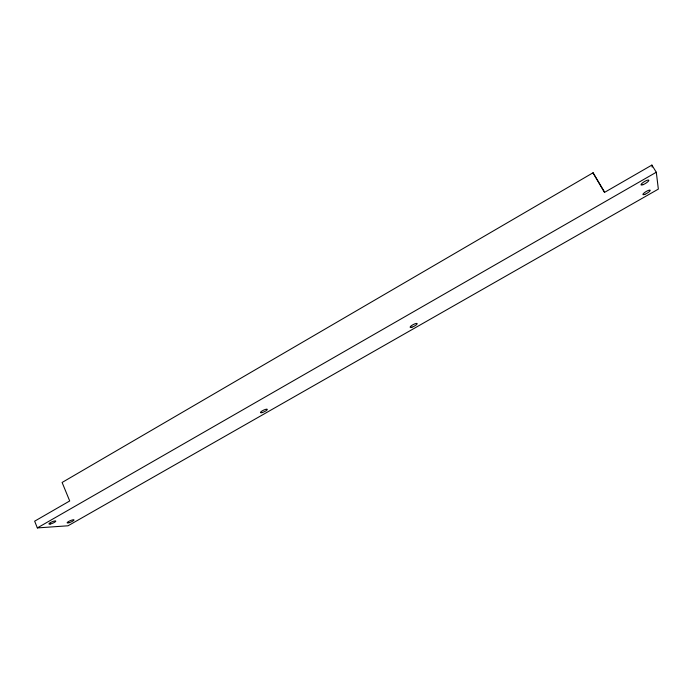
<?xml version="1.0" encoding="UTF-8"?>
<svg xmlns="http://www.w3.org/2000/svg" width="693" height="693" viewBox="0 0 693 693"><rect width="100%" height="100%" fill="white"/><g stroke="black" fill="none" stroke-linecap="round" stroke-linejoin="round"><path stroke-width="1.04" d="M593.026 172.791L62.11 482.467L69.707 500.961L34.65 521.179L37.344 527.919L68.035 525.788L658.35 189.111L656.297 172.245L651.879 165.081L604.703 192.29L593.026 172.791L604.487 192.463M37.344 527.919L656.297 172.245M651.879 165.081L652.148 167.1M644.854 194.335A4.236 0.97 -30.9 0 0 650.216 190.306A4.236 0.97 -30.9 0 0 644.585 192.55A4.236 0.97 -30.9 0 0 644.854 194.335M411.937 327.174A3.941 0.936 -27.6 0 0 417.177 323.692A3.941 0.936 -27.6 0 0 411.859 325.389A3.941 0.936 -27.6 0 0 411.937 327.174M643.121 184.65A4.539 1.074 -31.1 0 0 648.856 180.293A4.539 1.074 -31.1 0 0 642.827 182.666A4.539 1.074 -31.1 0 0 643.121 184.65M69.101 522.713A3.725 0.754 -23.1 0 0 74.004 519.923A3.725 0.754 -23.1 0 0 68.616 521.491A3.725 0.754 -23.1 0 0 69.101 522.713M50.182 524.029A3.716 0.771 -22.8 0 0 55.761 521.292A3.716 0.771 -22.8 0 0 51.152 522.219A3.716 0.771 -22.8 0 0 50.182 524.029M261.876 412.638A3.786 0.875 -25.4 0 0 267.307 409.537A3.786 0.875 -25.4 0 0 262.465 410.724A3.786 0.875 -25.4 0 0 261.876 412.638"/></g></svg>
